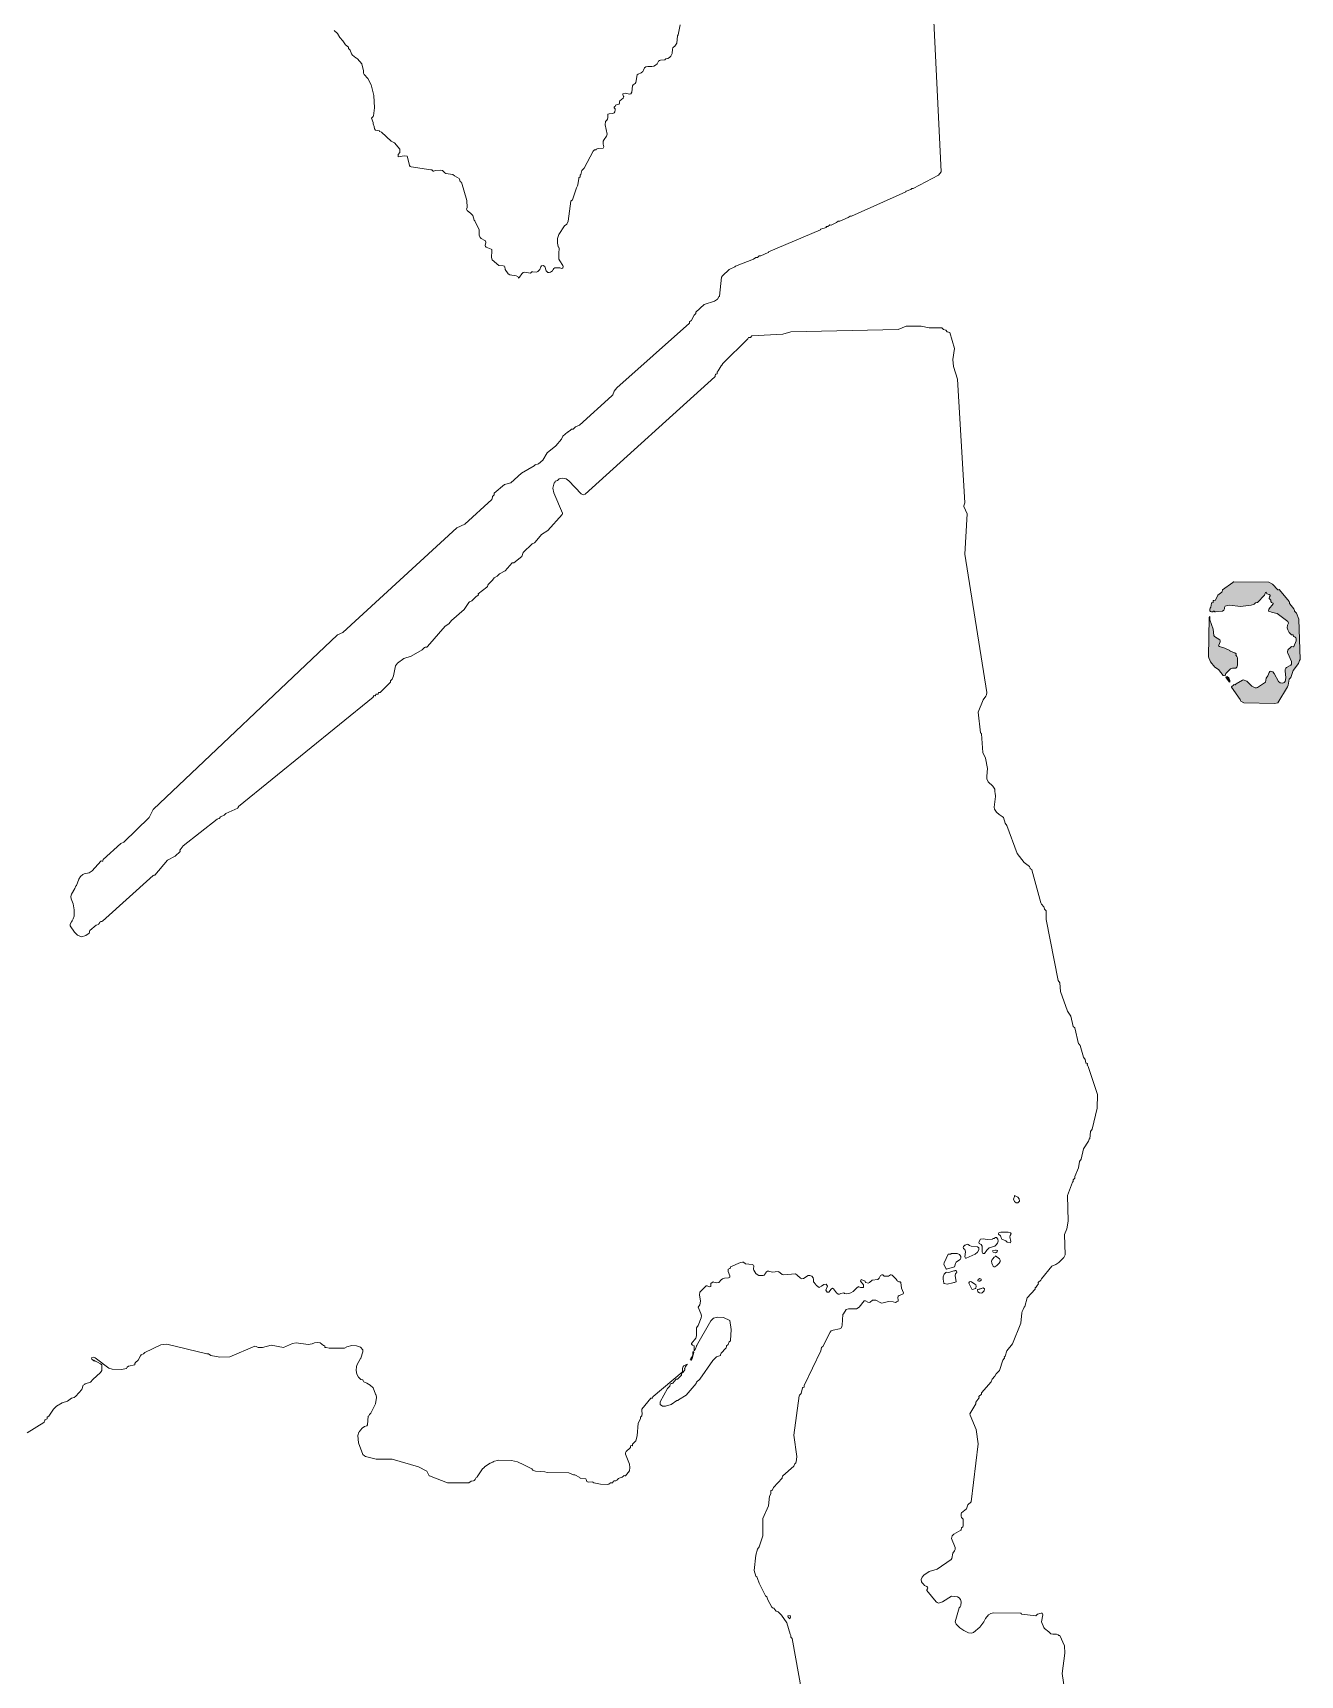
# Model space of a CAD drawing. Header units: inches. Extents: x -230 to 1081, y -574 to 1166.
# Drawn here: x 670.5 to 840.1, y 286.9 to 506.7 of the extents above; entities that cross this region are included whole.
import ezdxf

# ---------------------------------------------------------------- set-up
doc = ezdxf.new("R2010")
doc.units = ezdxf.units.IN
doc.header["$MEASUREMENT"] = 0
doc.layers.add('Layer 1', color=7, linetype='Continuous')

# ---------------------------------------------------------------- blocks, each defined once
blk = doc.blocks.new('block 2')
at = {"layer": 'Layer 1', "true_color": 0xffffff}
h = blk.add_hatch(color=7, dxfattribs=at)
h.dxf.hatch_style = 2
h.paths.add_polyline_path([(828.23, 429.24), (828.44, 429.25), (828.45, 429.26), (828.46, 429.3), (828.49, 429.34), (828.55, 429.35), (828.58, 429.33), (828.62, 429.3), (828.67, 429.26), (828.76, 429.25), (829.71, 429.35), (829.89, 429.49), (829.94, 429.65), (829.96, 429.81), (830.03, 429.99), (830.35, 430.09), (830.63, 430.13), (832.12, 429.98), (833.51, 430.12), (833.86, 430.24), (833.93, 430.29), (834.05, 430.41), (834.13, 430.45), (834.3, 430.48), (834.37, 430.52), (835.3, 431.5), (835.47, 431.83), (835.53, 431.89), (835.54, 431.86), (835.64, 431.68), (835.96, 431.58), (836.09, 431.5), (836.06, 431.39), (835.99, 431.24), (835.96, 431.05), (836.17, 430.83), (836.18, 430.79), (836.16, 430.67), (836.17, 430.62), (836.27, 430.52), (836.46, 430.4), (836.49, 430.3), (835.88, 429.62), (835.85, 429.35), (835.9, 429.35), (836.38, 429.14), (837.02, 429.03), (838.44, 427.96), (838.5, 427.87), (838.52, 427.74), (838.39, 427.45), (838.37, 427.09), (838.42, 426.84), (838.6, 426.49), (838.92, 426.18), (838.96, 426.16), (839.09, 426.18), (839.13, 426.18), (839.16, 426.14), (839.21, 426.01), (839.24, 425.96), (839.44, 425.86), (839.51, 425.79), (839.56, 425.65), (839.54, 425.38), (839.24, 424.59), (839.18, 424.57), (838.92, 424.59), (838.71, 424.38), (838.52, 424.24), (838.45, 424.14), (838.39, 423.95), (838.39, 423.81), (838.42, 423.7), (838.94, 422.61), (838.92, 422.26), (838.86, 422.13), (838.25, 421.81), (838.16, 421.71), (838.08, 421.52), (838.06, 421.29), (838.18, 420.46), (838.14, 420.16), (838.06, 419.94), (837.94, 419.8), (837.76, 419.72), (837.4, 419.73), (837.17, 419.94), (836.61, 421.01), (836.42, 421.23), (836.17, 421.31), (836.01, 421.25), (835.92, 421.11), (835.75, 420.67), (835.53, 420.35), (835.43, 419.82), (834.4, 419.12), (834.23, 419.08), (834.05, 419.08), (833.64, 419.28), (832.95, 419.98), (832.46, 420.14), (832.35, 420.12), (831.52, 419.61), (831.41, 419.5), (831.37, 419.49), (831.24, 419.51), (831.19, 419.5), (830.88, 419.19), (830.91, 419.16), (832.08, 417.53), (832.11, 417.36), (832.15, 417.28), (832.57, 417.09), (836.72, 417), (837.12, 417.07), (838.39, 419.19), (838.49, 419.45), (838.6, 420.25), (838.82, 420.46), (839.13, 421.41), (839.87, 422.33), (840, 422.75), (840.09, 422.89), (839.93, 428.25), (839.59, 429.08), (839.35, 429.35), (839.31, 429.43), (839.24, 429.67), (838.71, 430.3), (838.67, 430.38), (838.64, 430.55), (838.6, 430.62), (837.33, 432.21), (837.29, 432.22), (837.17, 432.2), (837.12, 432.21), (836.38, 432.95), (835.89, 433.2), (831.19, 433.27), (831.14, 433.25), (831.12, 433.22), (831.1, 433.18), (831.09, 433.16), (829.71, 432.21), (829.68, 432.14), (829.64, 431.97), (829.61, 431.89), (829.08, 431.47), (828.76, 430.83), (828.7, 430.8), (828.51, 430.76), (828.44, 430.73), (828.43, 430.69), (828.44, 430.56), (828.44, 430.52), (828.4, 430.49), (828.27, 430.44), (828.23, 430.41), (828.12, 429.88), (828.04, 429.75), (828.02, 429.67), (828.01, 429.4), (828.08, 429.28)])
h = blk.add_hatch(color=7, dxfattribs=at)
h.dxf.hatch_style = 2
h.paths.add_polyline_path([(828.02, 422.79), (828.08, 422.54), (828.65, 421.83), (829.18, 421.52), (829.78, 420.74), (830.03, 420.67), (830.03, 420.72), (830.13, 420.99), (830.77, 421.62), (831.04, 421.7), (831.46, 421.71), (831.62, 421.83), (831.68, 422.09), (831.7, 423.09), (831.63, 423.29), (831.51, 423.42), (831.5, 423.46), (831.52, 423.59), (831.51, 423.63), (831.36, 423.76), (830.72, 423.98), (830.7, 424.01), (830.68, 424.04), (830.66, 424.06), (830.02, 424.39), (829.27, 424.62), (829.18, 424.69), (829.2, 424.8), (829.38, 425.23), (829.39, 425.43), (829.34, 425.49), (828.63, 425.96), (828.55, 426.07), (828.44, 426.92), (828.02, 428.19), (828, 428.55), (827.99, 428.62), (827.91, 428.5), (827.8, 423.21), (827.85, 423.08)])
h = blk.add_hatch(color=7, dxfattribs=at)
h.dxf.hatch_style = 2
h.paths.add_polyline_path([(830.13, 420.46), (830.16, 420.48), (830.2, 420.43), (830.23, 420.37), (830.24, 420.35), (830.6, 419.86), (830.66, 419.82), (830.68, 420.08), (830.52, 420.42), (830.3, 420.61)])
at = {"layer": 'Layer 1', "lineweight": 0}
for points in [[(808.85, 282.97), (808.22, 287.15), (808.6, 289.86), (808.54, 290.86), (807.9, 292.24), (807.88, 292.24), (807.79, 292.24), (807.74, 292.25), (807.72, 292.28), (807.71, 292.32), (807.69, 292.34), (807.46, 292.4), (806.98, 292.4), (806.73, 292.45), (806.65, 292.51), (806.45, 292.74), (805.89, 293.17), (805.78, 293.29), (805.46, 294.04), (805.63, 295), (805.57, 295.2), (805.43, 295.23), (804.93, 295.09), (804.77, 294.92), (804.72, 294.88), (802.82, 295.09), (802.81, 295.11), (802.75, 295.18), (802.71, 295.2), (799.02, 295.28), (798.67, 295.19), (798.37, 294.99), (797.99, 294.53), (797.73, 294.04), (797.21, 293.37), (796.38, 292.65), (796.21, 292.58), (796.04, 292.55), (795.69, 292.59), (795.05, 292.89), (794.53, 293.27), (794.04, 293.77), (793.92, 294.04), (794.45, 295.94), (794.48, 295.98), (794.56, 296.05), (794.66, 296.26), (794.7, 296.72), (794.62, 297.06), (794.45, 297.29), (794.24, 297.42), (793.43, 297.49), (792.22, 296.75), (791.7, 296.58), (791.52, 296.63), (791.38, 296.74), (790.11, 298.27), (790.14, 298.36), (790.2, 298.46), (790.25, 298.57), (790.22, 298.7), (790.12, 298.79), (789.79, 298.91), (789.69, 299.12), (789.48, 299.26), (789.39, 299.42), (789.37, 299.75), (789.48, 300.03), (789.73, 300.32), (790.43, 300.81), (791.49, 301.13), (793.39, 302.4), (793.46, 302.56), (793.61, 303.25), (793.82, 303.57), (793.9, 303.75), (793.92, 303.99), (793.44, 305.21), (793.5, 305.58), (793.75, 305.81), (794.66, 306.32), (794.71, 306.39), (794.77, 306.64), (794.95, 306.79), (794.98, 306.85), (794.98, 307.8), (794.77, 308.01), (794.71, 308.21), (794.7, 308.39), (794.72, 308.54), (794.77, 308.65), (795.41, 309.18), (795.62, 309.71), (796.04, 310.13), (797, 317.9), (796.73, 319.82), (795.9, 321.74), (795.89, 321.88), (796.68, 323.26), (796.69, 323.3), (796.67, 323.42), (796.68, 323.47), (797.1, 324), (797.11, 324.04), (797.09, 324.17), (797.1, 324.21), (797.42, 324.53), (797.42, 324.55), (797.42, 324.64), (797.44, 324.72), (798.71, 326.19), (798.88, 326.53), (799.24, 326.95), (799.4, 327.24), (799.85, 327.71), (800.28, 329.08), (800.49, 329.29), (800.5, 329.34), (800.49, 329.51), (800.51, 329.55), (800.54, 329.58), (800.58, 329.59), (800.59, 329.61), (800.81, 330.35), (801.6, 331.28), (802.71, 334.06), (802.82, 335.44), (802.87, 335.59), (803.03, 335.86), (803.13, 336.18), (803.16, 336.2), (803.21, 336.24), (803.24, 336.28), (803.56, 337.45), (804.62, 338.61), (804.62, 338.63), (804.62, 338.72), (804.63, 338.78), (804.66, 338.79), (804.69, 338.8), (804.72, 338.82), (804.88, 339.07), (805.04, 339.25), (805.05, 339.29), (805.04, 339.41), (805.04, 339.46), (805.36, 339.78), (805.46, 339.99), (806.84, 341.68), (807.37, 341.89), (807.77, 342.15), (808.47, 342.83), (808.64, 343.17), (808.54, 345.92), (808.85, 346.66), (809.04, 347.69), (808.96, 351.11), (809.62, 352.93), (809.7, 353.01), (809.71, 353.05), (809.7, 353.22), (809.91, 353.44), (809.92, 353.47), (809.91, 353.65), (810.44, 354.81), (810.55, 355.66), (810.76, 355.98), (811.08, 357.35), (811.75, 358.42), (811.83, 358.68), (811.87, 358.7), (811.9, 358.71), (811.92, 358.73), (812.03, 359.68), (812.24, 360), (812.91, 362.81), (812.98, 364.66), (811.73, 368.39), (811.61, 368.58), (811.6, 368.62), (811.61, 368.74), (811.61, 368.79), (811.57, 368.81), (811.43, 368.86), (811.39, 368.89), (811.29, 369.32), (811.08, 369.64), (810.65, 371.22), (810.49, 371.37), (810.44, 371.44), (809.91, 373.55), (809.7, 373.76), (809.38, 375.14), (808.96, 375.78), (808.01, 378.42), (807.9, 379.59), (807.69, 379.91), (806.1, 388.06), (806.1, 389.22), (805.89, 389.43), (805.82, 389.68), (805.78, 389.75), (805.45, 390.13), (805.36, 390.28), (804.19, 394.73), (804.16, 394.76), (803.98, 394.83), (803.95, 394.91), (803.91, 395.08), (803.88, 395.15), (803.13, 395.68), (802.2, 396.88), (800.81, 400.66), (800.59, 400.98), (800.38, 401.72), (800.22, 401.87), (799.82, 402.11), (799.46, 402.43), (799.18, 402.85), (799.11, 403.09), (799.33, 404.55), (799.27, 405), (799.22, 405.11), (799.2, 405.19), (799.22, 405.53), (798.97, 405.9), (798.35, 406.5), (798.16, 406.91), (798.14, 407.24), (798.26, 408.28), (797.95, 409.66), (797.63, 410.4), (797.42, 412.94), (797.4, 412.98), (797.33, 413.04), (797.31, 413.05), (796.99, 415.8), (797.66, 417.49), (798.03, 417.95), (798.11, 418.14), (798.16, 418.45), (795.19, 436.98), (795.51, 442.38), (795.09, 443.33), (795.09, 443.45), (795.19, 443.86), (794.24, 460.38), (793.71, 462.07), (793.61, 463.02), (793.82, 464.5), (793.18, 466.62), (792.86, 466.73), (792.65, 466.94), (792.33, 467.05), (792.18, 467.22), (792.12, 467.26), (790.43, 467.26), (789.37, 467.47), (787.36, 467.47), (786.3, 467.05), (771.9, 466.73), (770.84, 466.41), (766.71, 466.2), (766.5, 465.99), (766.45, 465.98), (766.34, 465.99), (766.29, 465.99), (766.26, 465.95), (766.18, 465.77), (762.82, 462.5), (762.69, 462.28), (762.67, 462.22), (762.65, 462.2), (762.61, 462.2), (762.58, 462.17), (762.2, 461.49), (762.05, 461.33), (762.04, 461.29), (762.06, 461.16), (762.05, 461.12), (762.01, 461.09), (761.89, 461.04), (761.84, 461.01), (761.8, 460.94), (761.77, 460.77), (761.74, 460.69), (744.38, 445), (744.16, 444.92), (743.85, 445.05), (742.21, 446.78), (741.83, 447.03), (741.41, 447.14), (741.13, 447.11), (740.93, 447.03), (740.67, 446.82), (740.56, 446.78), (740.46, 446.76), (740.38, 446.72), (740.33, 446.55), (740.3, 446.53), (740.27, 446.53), (740.24, 446.5), (740.08, 445.79), (740.21, 445.17), (741.35, 442.46), (741.35, 442.37), (741.3, 442.27), (739.39, 440.15), (738.55, 439.62), (737.7, 438.56), (737.6, 438.49), (737.28, 438.35), (736.11, 437.19), (736.05, 437.06), (735.97, 436.79), (735.9, 436.66), (734.84, 435.81), (734.8, 435.8), (734.67, 435.82), (734.63, 435.81), (733.68, 434.75), (732.94, 434.33), (732.62, 434.01), (732.19, 433.8), (731.98, 433.48), (731.45, 432.95), (731.38, 432.84), (731.3, 432.62), (731.24, 432.53), (730.08, 431.68), (730.07, 431.64), (730.09, 431.51), (730.08, 431.47), (729.76, 431.26), (729.23, 430.73), (728.9, 430.58), (728.81, 430.52), (728.17, 429.56), (726.48, 428.08), (726.16, 427.66), (725.63, 427.34), (723.3, 424.59), (723.21, 424.54), (722.98, 424.52), (722.88, 424.48), (722.56, 424.16), (721.08, 423.32), (720.12, 423), (719.28, 422.36), (719.02, 422), (718.75, 420.67), (718.54, 420.25), (718.32, 420.03), (718.31, 419.99), (718.33, 419.87), (718.32, 419.82), (716.95, 418.45), (716.9, 418.44), (716.79, 418.45), (716.74, 418.45), (716.71, 418.41), (716.66, 418.28), (716.63, 418.23), (716.58, 418.22), (716.47, 418.24), (716.42, 418.23), (716.39, 418.2), (716.34, 418.06), (716.31, 418.02), (716.27, 418.01), (716.15, 418.03), (716.1, 418.02), (716.08, 417.99), (716.02, 417.85), (716, 417.81), (698, 403.2), (697.97, 403.16), (697.92, 403.03), (697.89, 402.99), (696.3, 402.25), (696.09, 402.03), (695.56, 401.82), (695.53, 401.78), (695.48, 401.66), (695.45, 401.61), (695.38, 401.57), (695.21, 401.54), (695.14, 401.51), (690.58, 397.91), (690.16, 397.38), (690.15, 397.34), (690.17, 397.21), (690.16, 397.16), (689.52, 396.53), (688.47, 396), (686.77, 393.99), (686.75, 393.98), (686.67, 393.99), (686.58, 393.96), (679.78, 387.85), (679.7, 387.81), (679.54, 387.78), (679.47, 387.74), (679.41, 387.67), (679.31, 387.49), (679.25, 387.42), (678.94, 387.32), (678.09, 386.58), (678.05, 386.5), (678.03, 386.33), (677.98, 386.26), (677.56, 385.94), (676.96, 385.76), (676.45, 385.97), (676.05, 386.38), (675.47, 387.22), (675.44, 387.32), (675.47, 387.44), (675.65, 387.74), (675.71, 387.9), (675.87, 388.16), (675.97, 388.5), (676.01, 389.36), (675.87, 390.17), (675.59, 390.84), (675.55, 391.13), (675.65, 391.47), (676.08, 392.22), (676.2, 392.56), (676.23, 392.58), (676.26, 392.59), (676.29, 392.61), (676.61, 393.46), (676.83, 393.82), (677.14, 394.09), (677.34, 394.18), (677.98, 394.31), (678.38, 394.6), (679.57, 395.89), (679.61, 395.9), (679.74, 395.89), (679.78, 395.89), (679.81, 395.93), (679.89, 396.11), (682.22, 398.22), (682.64, 398.43), (686.03, 401.72), (686.56, 402.78), (711.23, 426.18), (711.97, 426.49), (727.22, 440.47), (728.28, 441), (731.88, 444.28), (731.92, 444.38), (731.98, 444.7), (732.19, 444.92), (732.21, 444.96), (732.19, 445.08), (732.19, 445.13), (733.57, 446.29), (734.42, 446.5), (735.88, 447.83), (737.56, 448.78), (737.7, 448.94), (737.8, 448.98), (738.02, 449.01), (738.12, 449.05), (738.73, 449.53), (739.29, 450.53), (740.47, 451.48), (741.23, 452.38), (741.42, 452.74), (742.04, 453.28), (742.1, 453.29), (742.12, 453.32), (742.12, 453.35), (742.15, 453.39), (742.4, 453.54), (742.57, 453.7), (742.61, 453.72), (742.74, 453.7), (742.78, 453.7), (743.1, 454.02), (743.63, 454.23), (747.97, 458.15), (748.07, 458.29), (748.29, 458.79), (748.61, 459.21), (758.35, 467.89), (758.36, 467.93), (758.34, 468.06), (758.35, 468.1), (758.38, 468.13), (758.52, 468.18), (758.56, 468.21), (758.98, 468.95), (759.19, 469.16), (759.21, 469.2), (759.19, 469.33), (759.19, 469.38), (760.33, 470.38), (761.7, 470.85), (762.09, 471.08), (762.26, 471.39), (762.28, 471.44), (762.31, 471.46), (762.35, 471.47), (762.37, 471.49), (762.65, 474.04), (762.75, 474.22), (763.64, 475.09), (764.44, 475.43), (764.46, 475.46), (764.47, 475.49), (764.49, 475.52), (766.93, 476.45), (767.24, 476.68), (767.28, 476.69), (767.41, 476.68), (767.45, 476.68), (767.67, 476.89), (767.7, 476.9), (767.88, 476.89), (768.89, 477.33), (768.91, 477.36), (768.92, 477.4), (768.94, 477.42), (775.88, 480.4), (775.89, 480.43), (775.9, 480.47), (775.92, 480.49), (776.66, 480.7), (776.67, 480.72), (776.66, 480.79), (776.66, 480.81), (776.7, 480.82), (776.83, 480.81), (776.88, 480.81), (777.09, 481.02), (777.13, 481.03), (777.25, 481.02), (777.3, 481.02), (778.04, 481.38), (778.25, 481.55), (778.29, 481.56), (778.46, 481.55), (779.6, 482.02), (779.84, 482.19), (779.88, 482.2), (780.05, 482.19), (787.31, 485.48), (787.33, 485.52), (787.34, 485.55), (787.36, 485.57), (787.97, 485.78), (788.1, 485.89), (788.14, 485.9), (788.27, 485.89), (788.31, 485.89), (791.7, 487.69), (792.02, 488.12), (790.22, 525.7)], [(757.11, 507.8), (756.85, 506.46), (756.76, 506.33), (756.65, 505.37), (756.37, 504.97), (756.19, 504.83), (756.12, 504.74), (756.07, 504.55), (756.02, 504), (755.87, 503.64), (755.69, 503.44), (755.47, 503.33), (755.17, 503.26), (755.13, 503.23), (755.06, 503.15), (754.49, 503.1), (754.32, 503.04), (754.21, 502.95), (754.01, 502.62), (753.8, 502.42), (753.58, 502.3), (753.33, 502.26), (752.78, 502.26), (752.52, 502.2), (752.34, 502.06), (752.21, 501.73), (752.1, 501.56), (751.9, 501.41), (751.48, 501.23), (751.36, 501.14), (751.15, 500.08), (751.06, 499.97), (750.8, 499.77), (750.72, 499.66), (750.62, 498.81), (750.51, 498.6), (750.31, 498.55), (749.72, 498.65), (749.45, 498.6), (749.42, 498.5), (749.46, 498.35), (749.53, 498.21), (749.56, 498.17), (749.48, 498), (749.03, 497.65), (749, 497.54), (748.97, 497.31), (748.92, 497.22), (748.85, 497.18), (748.46, 497.05), (748.39, 496.9), (748.37, 496.88), (748.34, 496.87), (748.31, 496.85), (748.29, 496.8), (748.29, 496.72), (748.39, 496.59), (748.4, 496.45), (748.35, 496.18), (748.29, 496.06), (748.1, 495.93), (747.62, 495.91), (747.44, 495.85), (747.42, 495.77), (747.44, 495.42), (747.39, 495.18), (747.29, 495.06), (747.2, 494.98), (747.12, 494.89), (747.07, 494.43), (747.34, 493.2), (747.24, 492.9), (746.91, 492.49), (746.81, 492.25), (746.79, 491.86), (746.9, 491.47), (746.81, 491.29), (746.13, 491.27), (745.85, 491.19), (745.85, 491.17), (745.86, 491.1), (745.85, 491.08), (745.81, 491.07), (745.69, 491.09), (745.64, 491.08), (745.48, 490.91), (744.26, 488.65), (743.95, 488.33), (743.8, 487.8), (743.74, 487.69), (743.72, 487.65), (743.74, 487.53), (743.74, 487.48), (743.56, 487.32), (743.52, 487.27), (743.42, 486.42), (743.37, 486.26), (743.21, 486), (742.68, 484.41), (742.5, 484.25), (742.46, 484.2), (742.12, 481.55), (741.94, 481.13), (741.62, 480.92), (740.88, 479.75), (740.67, 479.22), (740.67, 478.61), (740.77, 478.16), (740.79, 478.12), (740.88, 478.06), (740.93, 477.83), (740.93, 477.69), (740.88, 477.42), (740.88, 476.47), (740.98, 476.21), (741.41, 475.62), (741.46, 475.5), (741.46, 475.41), (741.41, 475.3), (741.27, 475.22), (741.13, 475.23), (740.98, 475.3), (740.35, 475.3), (740.18, 475.21), (740.1, 475.09), (740.07, 474.97), (740.03, 474.88), (739.9, 474.78), (739.73, 474.7), (739.56, 474.66), (739.39, 474.67), (739.16, 474.87), (739, 475.47), (738.76, 475.62), (738.54, 475.58), (738.45, 475.44), (738.34, 475.09), (738.07, 474.8), (737.89, 474.73), (737.38, 474.77), (737.27, 474.74), (737.07, 474.56), (736.31, 474.7), (736.11, 474.67), (735.89, 474.5), (735.58, 474.03), (735.48, 473.93), (735.47, 473.96), (735.37, 474.14), (735.13, 474.24), (734.31, 474.35), (734.1, 474.51), (733.68, 475.09), (733.62, 475.43), (733.57, 475.52), (733.41, 475.58), (732.83, 475.62), (731.94, 476.38), (731.88, 476.47), (731.84, 476.78), (731.91, 477.48), (731.88, 477.74), (731.81, 477.81), (731.13, 478.06), (731.03, 478.16), (731.01, 478.28), (731.08, 478.67), (731.03, 478.9), (730.96, 478.96), (730.48, 479.2), (730.33, 479.35), (730.29, 479.43), (730.22, 479.68), (730.22, 480.21), (730.18, 480.39), (729.63, 481.6), (729.6, 481.62), (729.57, 481.64), (729.55, 481.66), (729.34, 482.29), (729.1, 482.57), (728.61, 482.98), (728.49, 483.14), (728.51, 483.14), (728.59, 483.35), (728.57, 484.32), (727.85, 486.74), (727.82, 486.77), (727.68, 486.81), (727.64, 486.85), (727.58, 487.18), (727.54, 487.27), (726.9, 487.59), (726.69, 487.8), (725.74, 487.9), (725.59, 488), (725.31, 488.33), (725.09, 488.38), (724.29, 488.31), (724.15, 488.22), (724.03, 488.25), (723.85, 488.39), (723.72, 488.43), (721.1, 488.79), (720.97, 488.86), (720.89, 488.98), (720.6, 490.12), (720.55, 490.23), (720.15, 490.27), (719.35, 490.16), (719.38, 490.45), (719.57, 490.73), (719.59, 490.87), (719.59, 491.19), (718.85, 492.03), (718.43, 492.25), (717.13, 493.47), (716.89, 493.53), (716.87, 493.56), (716.86, 493.6), (716.84, 493.62), (716.31, 493.73), (716.2, 493.88), (716.14, 494.19), (716, 494.57), (716.02, 494.73), (715.78, 495.32), (716, 495.53), (716.04, 495.63), (716.2, 496.71), (716.12, 498.36), (715.76, 499.77), (715.32, 500.65), (714.81, 501.18), (714.72, 501.35), (714.71, 501.42), (714.72, 501.67), (714.51, 502.62), (713.93, 503.27), (713.77, 503.36), (713.69, 503.39), (713.23, 503.76), (713.11, 503.94), (712.92, 504.42), (712.71, 504.63), (712.7, 504.67), (712.72, 504.8), (712.71, 504.85), (712.29, 505.16), (711.97, 505.69), (711.55, 506.12), (711.23, 506.65), (710.81, 507.07)], [(669.72, 319.34), (671.95, 320.72), (671.99, 320.79), (672.02, 320.96), (672.05, 321.04), (672.12, 321.09), (672.3, 321.19), (672.37, 321.25), (672.38, 321.29), (672.37, 321.41), (672.37, 321.46), (672.58, 321.57), (673.22, 322.52), (673.62, 322.92), (674.38, 323.37), (675.12, 323.58), (675.65, 324), (675.97, 324.11), (676.21, 324.28), (677.03, 325.17), (677.19, 325.74), (677.41, 325.82), (677.42, 325.85), (677.43, 325.88), (677.45, 325.91), (678.2, 326.12), (678.49, 326.49), (679.52, 327.42), (679.68, 327.71), (679.71, 328.1), (679.68, 328.45), (679.51, 328.61), (678.62, 329.08), (678.79, 328.94), (678.61, 329.01), (678.34, 329.21), (678.3, 329.4), (678.54, 329.48), (678.82, 329.39), (680.63, 328.02), (681.09, 327.88), (682.37, 327.85), (682.96, 327.95), (683.01, 327.97), (683.07, 328.13), (683.27, 328.27), (684.12, 328.45), (684.13, 328.48), (684.12, 328.66), (684.21, 328.77), (684.55, 329.08), (684.85, 329.66), (684.97, 329.82), (685.04, 329.86), (685.29, 329.93), (685.44, 330.09), (687.59, 331.13), (688.39, 331.24), (693.73, 329.92), (693.89, 329.94), (693.97, 329.93), (694.29, 329.72), (695.47, 329.48), (696.83, 329.51), (700.18, 330.94), (700.33, 330.92), (700.44, 330.85), (700.64, 330.78), (701.18, 330.76), (702.34, 331.09), (704.03, 330.78), (705.23, 331.3), (705.72, 331.41), (707.31, 331.2), (707.83, 331.29), (708.16, 331.41), (708.59, 331.46), (708.9, 331.4), (709.37, 331.06), (709.48, 331.02), (709.54, 330.99), (709.55, 330.95), (709.53, 330.82), (709.54, 330.78), (709.58, 330.77), (709.7, 330.79), (710.12, 330.67), (712.08, 330.67), (712.19, 330.71), (712.5, 330.88), (713.14, 331.03), (713.78, 331.02), (714.32, 330.83), (714.62, 330.46), (714.63, 330.19), (714.38, 329.35), (714.35, 329.33), (714.32, 329.31), (714.3, 329.29), (713.86, 328.51), (713.77, 328.24), (713.75, 327.69), (713.84, 327.21), (714.04, 326.83), (714.3, 326.54), (714.37, 326.5), (714.54, 326.47), (714.62, 326.44), (714.68, 326.37), (714.77, 326.18), (714.83, 326.12), (715.15, 326.01), (715.62, 325.73), (716, 325.38), (716.31, 324.53), (716.39, 324.47), (716.42, 324.42), (716.46, 324.08), (716.31, 323.26), (715.68, 321.99), (715.51, 321.8), (715.44, 321.63), (715.36, 321.57), (715.24, 320.42), (715.15, 320.29), (714.85, 320.2), (714.54, 319.98), (714.3, 319.73), (714.19, 319.55), (714.18, 319.5), (714.15, 319.48), (714.12, 319.47), (714.09, 319.45), (713.98, 319.02), (714.07, 318.02), (714.63, 316.47), (714.83, 316.27), (714.97, 316.2), (716.42, 315.85), (718.54, 315.85), (722.09, 314.83), (723.21, 314.25), (723.36, 313.85), (723.51, 313.62), (723.57, 313.62), (725.95, 312.67), (728.81, 312.67), (729.12, 312.88), (729.45, 312.94), (729.55, 312.99), (729.65, 313.1), (729.78, 313.36), (729.87, 313.41), (729.92, 313.42), (729.94, 313.45), (729.95, 313.48), (730.65, 314.52), (730.82, 314.68), (730.88, 314.7), (730.89, 314.72), (730.9, 314.76), (730.92, 314.79), (731.69, 315.32), (732.03, 315.45), (732.06, 315.48), (732.07, 315.51), (732.09, 315.53), (732.82, 315.7), (734.52, 315.65), (735.32, 315.48), (735.67, 315.28), (735.83, 315.24), (737.24, 314.53), (737.38, 314.37), (737.72, 314.25), (738.97, 314.15), (739.29, 314.05), (742.18, 313.99), (742.82, 313.72), (742.95, 313.73), (742.99, 313.73), (743.67, 313.39), (743.74, 313.31), (744.48, 313.2), (744.53, 313.12), (744.62, 312.85), (744.69, 312.78), (744.86, 312.75), (745.32, 312.78), (745.4, 312.76), (745.54, 312.67), (746.46, 312.47), (747.44, 312.46), (747.54, 312.5), (747.76, 312.67), (747.83, 312.68), (748, 312.66), (748.08, 312.67), (748.1, 312.71), (748.15, 312.84), (748.18, 312.88), (748.29, 312.92), (748.5, 312.95), (748.61, 312.99), (748.69, 313.05), (748.83, 313.23), (748.92, 313.31), (749.35, 313.41), (749.56, 313.62), (749.6, 313.63), (749.73, 313.62), (749.77, 313.62), (750.3, 314.26), (750.38, 314.74), (750.34, 315.16), (749.79, 316.5), (749.77, 316.69), (749.87, 316.88), (750.41, 317.33), (750.44, 317.4), (750.47, 317.57), (750.51, 317.65), (750.55, 317.66), (750.68, 317.64), (750.72, 317.65), (750.73, 317.69), (750.71, 317.81), (750.72, 317.86), (751.15, 318.28), (751.37, 318.95), (751.47, 320.64), (751.78, 321.25), (751.79, 321.29), (751.78, 321.41), (751.78, 321.46), (751.96, 321.62), (751.99, 321.67), (752.01, 321.89), (751.96, 322.32), (751.99, 322.52), (753.16, 324), (753.21, 324.01), (753.32, 323.99), (753.37, 324), (753.4, 324.04), (753.45, 324.17), (753.48, 324.21), (757.39, 327.49), (757.43, 327.63), (757.41, 327.98), (757.5, 328.24), (757.6, 328.33), (758.03, 328.55), (758.02, 328.49), (757.82, 328.24), (757.76, 328.07), (757.71, 328.02), (757.7, 327.99), (757.72, 327.86), (757.71, 327.81), (757.5, 327.5), (757.29, 327.28), (757.28, 327.24), (757.3, 327.12), (757.29, 327.07), (756.76, 326.54), (756.72, 326.53), (756.59, 326.55), (756.55, 326.54), (756.12, 326.01), (756.04, 325.98), (755.88, 325.95), (755.81, 325.91), (755.77, 325.84), (755.7, 325.59), (755.43, 325.28), (754.42, 323.5), (754.43, 323.15), (754.73, 322.95), (755.15, 322.93), (755.91, 323.15), (756.65, 323.68), (756.67, 323.69), (756.76, 323.68), (756.82, 323.7), (756.84, 323.72), (756.84, 323.76), (756.87, 323.79), (757.92, 324.42), (759.23, 325.96), (759.26, 326.06), (759.3, 326.12), (759.72, 326.52), (761.46, 329.05), (761.95, 329.51), (762.48, 329.72), (762.51, 329.78), (762.58, 330.04), (763.22, 330.67), (763.25, 330.75), (763.29, 330.92), (763.32, 330.99), (763.54, 331.2), (763.64, 331.52), (763.82, 331.67), (763.85, 331.73), (763.92, 333.2), (763.75, 334.38), (762.9, 334.8), (762.1, 334.86), (761.58, 334.69), (761.22, 334.33), (759.3, 330.99), (759.35, 331.04), (759.13, 330.5), (758.98, 330.35), (758.98, 330.99), (758.77, 331.09), (758.62, 331.21), (758.61, 331.31), (759.19, 332.05), (759.31, 332.34), (759.3, 333.42), (759.51, 333.74), (759.91, 334.74), (759.94, 335.01), (759.87, 335.35), (759.51, 336.18), (759.72, 336.49), (759.81, 336.98), (759.69, 337.83), (759.72, 338.19), (760.57, 339.04), (760.71, 339.02), (761.04, 338.89), (761.21, 338.93), (761.23, 339), (761.21, 339.35), (761.52, 339.56), (761.62, 339.54), (761.77, 339.48), (761.99, 339.43), (762.26, 339.46), (762.61, 339.85), (762.79, 339.99), (763.05, 340.06), (763.58, 340.1), (763.75, 340.2), (763.74, 340.37), (763.53, 340.96), (763.54, 341.26), (763.75, 341.37), (763.78, 341.41), (763.82, 341.53), (763.85, 341.58), (765.19, 342.17), (765.44, 342.21), (765.6, 342.19), (765.86, 342), (766.73, 341.9), (766.92, 341.79), (766.95, 341.69), (766.92, 341.26), (766.96, 341.13), (767.25, 340.67), (767.39, 340.53), (767.62, 340.43), (768.23, 340.43), (768.33, 340.46), (768.41, 340.52), (768.44, 340.57), (768.48, 340.67), (768.51, 340.73), (768.67, 340.92), (768.81, 341.01), (768.96, 341.02), (769.43, 340.87), (770.21, 340.94), (770.29, 340.9), (770.69, 340.58), (770.77, 340.54), (770.95, 340.52), (772.54, 340.62), (772.78, 340.48), (773.19, 340.08), (773.38, 339.99), (773.62, 340.03), (774.23, 340.41), (774.48, 340.44), (774.71, 340.31), (774.89, 340.1), (774.97, 339.88), (774.96, 339.63), (774.97, 339.56), (775.25, 339.23), (775.29, 339.14), (775.3, 339.08), (775.33, 339.06), (775.36, 339.06), (775.71, 338.83), (776.03, 338.98), (776.35, 339.21), (776.66, 339.25), (776.84, 339.01), (776.61, 338.45), (776.77, 338.19), (776.99, 338.18), (777.33, 338.61), (777.51, 338.72), (777.63, 338.62), (778.04, 338.08), (778.26, 337.9), (778.42, 337.9), (778.63, 338), (778.99, 338.08), (779.1, 338.03), (779.31, 337.98), (779.68, 338.01), (779.95, 338.08), (780.26, 338.28), (780.81, 338.8), (781.01, 338.93), (781.01, 338.91), (781.22, 338.82), (781.64, 338.82), (781.65, 339.15), (781.22, 339.66), (781.32, 339.88), (781.85, 339.67), (781.88, 339.63), (781.93, 339.5), (781.96, 339.46), (782.26, 339.39), (782.46, 339.48), (782.81, 339.78), (783.55, 339.88), (783.72, 340.05), (783.91, 340.41), (784.08, 340.52), (784.24, 340.52), (784.43, 340.35), (784.71, 340.31), (784.97, 340.35), (785.25, 340.5), (785.35, 340.52), (785.46, 340.45), (785.98, 339.99), (786.13, 339.74), (786.19, 339.67), (786.37, 339.59), (786.54, 339.56), (786.62, 339.46), (786.72, 338.72), (786.99, 338.11), (786.94, 337.98), (786.77, 337.88), (786.42, 337.76), (786.3, 337.66), (786.24, 337.42), (786.28, 337.18), (786.28, 337), (786.03, 336.9), (786.01, 336.87), (786, 336.84), (785.98, 336.81), (785.91, 336.82), (785.62, 336.89), (784.98, 336.93), (784.08, 336.71), (783.96, 336.74), (783.28, 337.11), (783.12, 337.13), (782.85, 337.1), (782.53, 336.87), (782.38, 336.81), (782.2, 336.85), (781.89, 337.03), (781.75, 337.02), (781.07, 336.2), (780.69, 335.96), (779.62, 335.94), (779.31, 335.86), (778.98, 335.27), (778.94, 335.25), (778.91, 335.24), (778.89, 335.22), (778.79, 333.76), (778.68, 333.42), (778.41, 333.28), (777.57, 333.11), (777.3, 333), (777.16, 332.85), (776.19, 330.92), (776.07, 330.83), (776.03, 330.78), (775.92, 330.35), (773.7, 325.69), (773.69, 325.65), (773.71, 325.53), (773.7, 325.48), (773.66, 325.46), (773.53, 325.41), (773.49, 325.38), (773.28, 324.64), (773.06, 324.42), (773.02, 324.32), (772.3, 319.05), (772.73, 316.21), (772.64, 315.42), (772.6, 315.34), (772.43, 315.21), (772.4, 315.14), (772.36, 314.97), (772.32, 314.89), (770.84, 313.62), (770.81, 313.56), (770.76, 313.38), (770.74, 313.31), (769.59, 312.02), (769.46, 311.72), (769.43, 311.69), (769.29, 311.64), (769.25, 311.61), (769.24, 311.52), (769.25, 311.19), (769.04, 310.87), (768.94, 309.6), (768.19, 307.91), (768.19, 305.58), (767.67, 304.09), (767.45, 303.78), (767.21, 302.98), (767, 300.94), (767.24, 300.18), (767.35, 300.07), (767.47, 299.88), (767.67, 299.22), (768.51, 297.53), (768.55, 297.5), (768.68, 297.45), (768.72, 297.42), (768.83, 297), (769.36, 296.03), (769.46, 295.94), (769.62, 295.88), (769.89, 295.52), (769.96, 295.48), (770.13, 295.45), (770.21, 295.41), (770.68, 294.97), (771.36, 293.92), (771.81, 292.4), (771.9, 292.24), (771.91, 292.2), (771.9, 292.07), (771.9, 292.02), (771.95, 291.96), (772.07, 291.86), (772.11, 291.81), (773.4, 284.66)], [(828.23, 429.24), (828.44, 429.25), (828.45, 429.26), (828.46, 429.3), (828.49, 429.34), (828.55, 429.35), (828.58, 429.33), (828.62, 429.3), (828.67, 429.26), (828.76, 429.25), (829.71, 429.35), (829.89, 429.49), (829.94, 429.65), (829.96, 429.81), (830.03, 429.99), (830.35, 430.09), (830.63, 430.13), (832.12, 429.98), (833.51, 430.12), (833.86, 430.24), (833.93, 430.29), (834.05, 430.41), (834.13, 430.45), (834.3, 430.48), (834.37, 430.52), (835.3, 431.5), (835.47, 431.83), (835.53, 431.89), (835.54, 431.86), (835.64, 431.68), (835.96, 431.58), (836.09, 431.5), (836.06, 431.39), (835.99, 431.24), (835.96, 431.05), (836.17, 430.83), (836.18, 430.79), (836.16, 430.67), (836.17, 430.62), (836.27, 430.52), (836.46, 430.4), (836.49, 430.3), (835.88, 429.62), (835.85, 429.35), (835.9, 429.35), (836.38, 429.14), (837.02, 429.03), (838.44, 427.96), (838.5, 427.87), (838.52, 427.74), (838.39, 427.45), (838.37, 427.09), (838.42, 426.84), (838.6, 426.49), (838.92, 426.18), (838.96, 426.16), (839.09, 426.18), (839.13, 426.18), (839.16, 426.14), (839.21, 426.01), (839.24, 425.96), (839.44, 425.86), (839.51, 425.79), (839.56, 425.65), (839.54, 425.38), (839.24, 424.59), (839.18, 424.57), (838.92, 424.59), (838.71, 424.38), (838.52, 424.24), (838.45, 424.14), (838.39, 423.95), (838.39, 423.81), (838.42, 423.7), (838.94, 422.61), (838.92, 422.26), (838.86, 422.13), (838.25, 421.81), (838.16, 421.71), (838.08, 421.52), (838.06, 421.29), (838.18, 420.46), (838.14, 420.16), (838.06, 419.94), (837.94, 419.8), (837.76, 419.72), (837.4, 419.73), (837.17, 419.94), (836.61, 421.01), (836.42, 421.23), (836.17, 421.31), (836.01, 421.25), (835.92, 421.11), (835.75, 420.67), (835.53, 420.35), (835.43, 419.82), (834.4, 419.12), (834.23, 419.08), (834.05, 419.08), (833.64, 419.28), (832.95, 419.98), (832.46, 420.14), (832.35, 420.12), (831.52, 419.61), (831.41, 419.5), (831.37, 419.49), (831.24, 419.51), (831.19, 419.5), (830.88, 419.19), (830.91, 419.16), (832.08, 417.53), (832.11, 417.36), (832.15, 417.28), (832.57, 417.09), (836.72, 417), (837.12, 417.07), (838.39, 419.19), (838.49, 419.45), (838.6, 420.25), (838.82, 420.46), (839.13, 421.41), (839.87, 422.33), (840, 422.75), (840.09, 422.89), (839.93, 428.25), (839.59, 429.08), (839.35, 429.35), (839.31, 429.43), (839.24, 429.67), (838.71, 430.3), (838.67, 430.38), (838.64, 430.55), (838.6, 430.62), (837.33, 432.21), (837.29, 432.22), (837.17, 432.2), (837.12, 432.21), (836.38, 432.95), (835.89, 433.2), (831.19, 433.27), (831.14, 433.25), (831.12, 433.22), (831.1, 433.18), (831.09, 433.16), (829.71, 432.21), (829.68, 432.14), (829.64, 431.97), (829.61, 431.89), (829.08, 431.47), (828.76, 430.83), (828.7, 430.8), (828.51, 430.76), (828.44, 430.73), (828.43, 430.69), (828.44, 430.56), (828.44, 430.52), (828.4, 430.49), (828.27, 430.44), (828.23, 430.41), (828.12, 429.88), (828.04, 429.75), (828.02, 429.67), (828.01, 429.4), (828.08, 429.28), (828.23, 429.24)], [(828.02, 422.79), (828.08, 422.54), (828.65, 421.83), (829.18, 421.52), (829.78, 420.74), (830.03, 420.67), (830.03, 420.72), (830.13, 420.99), (830.77, 421.62), (831.04, 421.7), (831.46, 421.71), (831.62, 421.83), (831.68, 422.09), (831.7, 423.09), (831.63, 423.29), (831.51, 423.42), (831.5, 423.46), (831.52, 423.59), (831.51, 423.63), (831.36, 423.76), (830.72, 423.98), (830.7, 424.01), (830.68, 424.04), (830.66, 424.06), (830.02, 424.39), (829.27, 424.62), (829.18, 424.69), (829.2, 424.8), (829.38, 425.23), (829.39, 425.43), (829.34, 425.49), (828.63, 425.96), (828.55, 426.07), (828.44, 426.92), (828.02, 428.19), (828, 428.55), (827.99, 428.62), (827.91, 428.5), (827.8, 423.21), (827.85, 423.08), (828.02, 422.79)], [(830.13, 420.46), (830.16, 420.48), (830.2, 420.43), (830.23, 420.37), (830.24, 420.35), (830.6, 419.86), (830.66, 419.82), (830.68, 420.08), (830.52, 420.42), (830.3, 420.61), (830.13, 420.46)], [(802.07, 350.13), (802.29, 350.15), (802.47, 350.31), (802.5, 350.36), (802.48, 350.69), (802.29, 350.91), (802.05, 351.05), (801.86, 351.11), (801.86, 351), (801.72, 350.65), (801.84, 350.33), (802.07, 350.13)], [(801.86, 351), (801.86, 351.11), (802.05, 351.05), (802.29, 350.91), (802.48, 350.69), (802.5, 350.36), (802.47, 350.31), (802.29, 350.15), (802.07, 350.13), (801.84, 350.33), (801.72, 350.65), (801.86, 351)], [(797.38, 344.58), (797.52, 344.33), (797.52, 343.54), (797.63, 343.38), (797.83, 343.37), (798.14, 343.83), (798.48, 344.12), (799.22, 344.33), (799.41, 344.52), (799.58, 344.76), (799.67, 345.03), (799.64, 345.28), (799.43, 345.49), (799.33, 345.5), (799.17, 345.42), (799.11, 345.39), (799.03, 345.38), (798.98, 345.35), (798.93, 345.31), (798.9, 345.28), (798.2, 345.25), (797.67, 345.33), (797.3, 345.28), (797.1, 344.86), (797.12, 344.72), (797.38, 344.58)], [(797.3, 345.28), (797.67, 345.33), (798.2, 345.25), (798.9, 345.28), (798.93, 345.31), (798.98, 345.35), (799.03, 345.38), (799.11, 345.39), (799.14, 345.41), (799.17, 345.42), (799.33, 345.5), (799.43, 345.49), (799.64, 345.28), (799.67, 345.03), (799.58, 344.76), (799.41, 344.52), (799.22, 344.33), (798.48, 344.12), (798.14, 343.83), (797.83, 343.37), (797.63, 343.38), (797.52, 343.54), (797.52, 344.33), (797.38, 344.58), (797.12, 344.72), (797.1, 344.86), (797.3, 345.28)], [(799.14, 345.41), (799.11, 345.39), (799.17, 345.42), (799.14, 345.41)], [(799.96, 345.71), (800.11, 345.36), (800.17, 345.28), (800.7, 345.07), (800.86, 344.9), (800.91, 344.86), (801.3, 344.81), (801.37, 344.97), (801.23, 345.6), (801.28, 345.78), (801.36, 345.91), (801.41, 346.01), (801.33, 346.13), (801.02, 346.23), (800.04, 346.23), (799.75, 346.13), (799.69, 346.04), (799.73, 345.96), (799.96, 345.71)], [(799.75, 346.13), (800.04, 346.23), (801.02, 346.23), (801.33, 346.13), (801.41, 346.01), (801.36, 345.91), (801.28, 345.78), (801.23, 345.6), (801.37, 344.97), (801.3, 344.81), (800.91, 344.86), (800.86, 344.9), (800.7, 345.07), (800.17, 345.28), (800.11, 345.36), (799.96, 345.71), (799.73, 345.96), (799.69, 346.04), (799.75, 346.13)], [(792.42, 342.12), (792.97, 343.27), (793.03, 343.29), (793.29, 343.27), (793.33, 343.3), (793.37, 343.33), (793.42, 343.36), (793.5, 343.38), (794.17, 343.36), (794.48, 343.23), (794.66, 342.95), (794.67, 342.73), (794.57, 342.56), (794.24, 342.32), (794.03, 342.21), (793.95, 342.04), (793.88, 341.69), (793.82, 341.58), (792.76, 341.26), (792.69, 341.32), (792.44, 341.79), (792.4, 341.95), (792.42, 342.12)], [(792.69, 341.32), (792.76, 341.26), (793.82, 341.58), (793.88, 341.69), (793.95, 342.04), (794.03, 342.21), (794.57, 342.56), (794.67, 342.73), (794.66, 342.95), (794.48, 343.23), (794.17, 343.36), (793.42, 343.36), (793.37, 343.33), (793.33, 343.3), (793.29, 343.27), (793.03, 343.29), (792.97, 343.27), (792.42, 342.12), (792.4, 341.95), (792.44, 341.79), (792.69, 341.32)], [(793.5, 343.38), (793.42, 343.36), (794.17, 343.36), (793.5, 343.38)], [(795.07, 343.99), (795.14, 343.96), (795.19, 343.91), (795.29, 343.57), (795.22, 342.93), (795.3, 342.74), (795.38, 342.73), (796.61, 343.29), (796.89, 343.54), (797.09, 343.84), (797.1, 344.12), (796.91, 344.26), (796.04, 344.33), (795.81, 344.44), (795.66, 344.56), (795.52, 344.62), (795.24, 344.5), (795.1, 344.41), (795.01, 344.29), (794.98, 344.12), (795.01, 344.03), (795.07, 343.99)], [(795.01, 344.29), (795.1, 344.41), (795.21, 344.49), (795.24, 344.5), (795.52, 344.62), (795.66, 344.56), (795.81, 344.44), (796.04, 344.33), (796.91, 344.26), (797.1, 344.12), (797.09, 343.84), (796.89, 343.54), (796.61, 343.29), (795.38, 342.73), (795.3, 342.74), (795.22, 342.93), (795.29, 343.57), (795.19, 343.91), (795.14, 343.96), (795.07, 343.99), (795.01, 344.03), (794.98, 344.12), (795.01, 344.29)], [(795.21, 344.49), (795.1, 344.41), (795.24, 344.5), (795.21, 344.49)], [(799.32, 343.06), (799.32, 342.95), (799.13, 342.85), (798.97, 342.66), (798.84, 342.47), (798.79, 342.32), (798.81, 342.05), (798.89, 341.83), (799.01, 341.66), (799.11, 341.58), (799.21, 341.58), (799.48, 341.75), (799.82, 342.09), (799.92, 342.28), (799.93, 342.46), (799.85, 342.64), (799.32, 343.06)], [(799.92, 342.28), (799.82, 342.09), (799.48, 341.75), (799.21, 341.58), (799.11, 341.58), (799.01, 341.66), (798.89, 341.83), (798.81, 342.05), (798.79, 342.32), (798.84, 342.47), (798.97, 342.66), (799.13, 342.85), (799.32, 342.95), (799.32, 343.06), (799.85, 342.64), (799.93, 342.46), (799.92, 342.28)], [(799, 343.55), (799.29, 343.47), (799.54, 343.59), (799.56, 343.78), (799.42, 343.83), (799.29, 343.82), (799.32, 343.8), (798.93, 343.7), (799, 343.55)], [(799.29, 343.82), (799.42, 343.83), (799.56, 343.78), (799.54, 343.59), (799.29, 343.47), (799, 343.55), (798.93, 343.7), (799.32, 343.8), (799.29, 343.82)], [(792.44, 339.35), (792.82, 339.28), (793.6, 339.43), (794.03, 339.56), (793.92, 340.41), (793.96, 340.62), (794.03, 340.75), (794.1, 340.82), (794.13, 340.84), (794.1, 341.04), (794.01, 341.1), (793.93, 341.08), (793.92, 341.05), (793.74, 341.04), (793.08, 340.84), (792.74, 340.86), (792.65, 340.84), (792.44, 340.59), (792.32, 340.26), (792.29, 339.93), (792.39, 339.41), (792.44, 339.35)], [(792.32, 340.26), (792.44, 340.59), (792.65, 340.84), (792.74, 340.86), (793.08, 340.84), (793.74, 341.04), (793.92, 341.05), (793.93, 341.08), (794.01, 341.1), (794.1, 341.04), (794.13, 340.84), (794.1, 340.82), (794.03, 340.75), (793.96, 340.62), (793.92, 340.41), (794.03, 339.56), (793.8, 339.46), (793.6, 339.43), (792.82, 339.28), (792.44, 339.35), (792.39, 339.41), (792.29, 339.93), (792.32, 340.26)], [(794.24, 342.32), (794.57, 342.56), (794.03, 342.21), (794.24, 342.32)], [(793.8, 339.46), (794.03, 339.56), (793.6, 339.43), (793.8, 339.46)], [(796.56, 339.28), (796.11, 339.59), (795.96, 339.62), (795.83, 339.56), (795.76, 339.43), (795.78, 339.3), (795.93, 339.04), (796.13, 338.58), (796.25, 338.55), (796.64, 338.68), (796.68, 338.72), (796.72, 338.97), (796.66, 339.15), (796.56, 339.28)], [(796.68, 338.72), (796.64, 338.68), (796.25, 338.55), (796.13, 338.58), (795.93, 339.04), (795.78, 339.3), (795.76, 339.43), (795.83, 339.56), (795.96, 339.62), (796.11, 339.59), (796.56, 339.28), (796.66, 339.15), (796.72, 338.97), (796.68, 338.72)], [(797.21, 338.61), (796.93, 338.56), (796.89, 338.51), (796.96, 338.25), (797.15, 338.1), (797.37, 338.05), (797.52, 338.08), (797.81, 338.37), (797.85, 338.63), (797.64, 338.75), (797.21, 338.61)], [(797.81, 338.37), (797.52, 338.08), (797.37, 338.05), (797.15, 338.1), (796.96, 338.25), (796.89, 338.51), (796.93, 338.56), (797.64, 338.75), (797.85, 338.63), (797.81, 338.37)], [(797.64, 338.75), (796.93, 338.56), (797.21, 338.61), (797.64, 338.75)], [(797.21, 339.67), (797.38, 339.78), (797.37, 339.93), (797.23, 340), (796.99, 339.88), (796.94, 339.79), (796.96, 339.71), (797.06, 339.67), (797.21, 339.67)], [(796.94, 339.79), (796.99, 339.88), (797.23, 340), (797.37, 339.93), (797.38, 339.78), (797.21, 339.67), (797.06, 339.67), (796.96, 339.71), (796.94, 339.79)], [(758.77, 329.61), (758.82, 329.85), (758.8, 330.16), (758.88, 330.25), (758.94, 330.11), (758.7, 329.29), (758.56, 329.08), (758.46, 329.12), (758.54, 329.3), (758.77, 329.61)], [(758.46, 329.12), (758.56, 329.08), (758.7, 329.29), (758.94, 330.11), (758.88, 330.25), (758.8, 330.16), (758.82, 329.85), (758.77, 329.61), (758.54, 329.3), (758.46, 329.12)], [(771.58, 294.88), (771.53, 294.83), (771.52, 294.8), (771.58, 294.67), (771.79, 294.48), (771.88, 294.68), (771.81, 294.93), (771.58, 294.88)], [(771.79, 294.48), (771.58, 294.67), (771.52, 294.8), (771.53, 294.83), (771.58, 294.88), (771.81, 294.93), (771.88, 294.68), (771.79, 294.48)]]:
    blk.add_lwpolyline(points, dxfattribs=at)

msp = doc.modelspace()

# ---------------------------------------------------------------- block references
at = {"layer": 'Layer 1'}
msp.add_blockref('block 2', (0, 0), dxfattribs=at)

doc.saveas('drawing.dxf')
